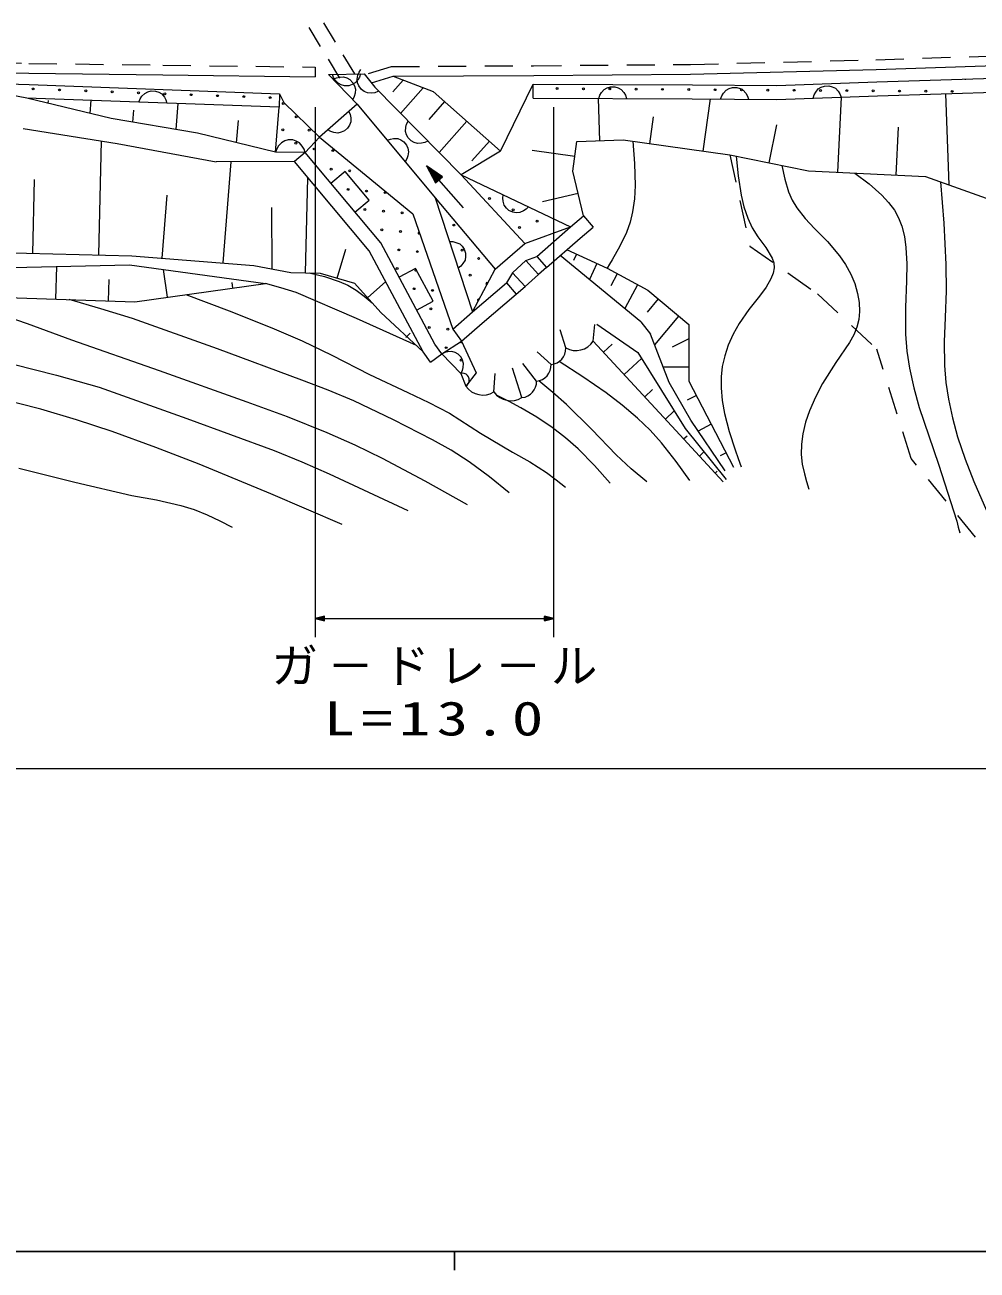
# Model space of a CAD drawing. Units: millimetres, scale not verified. Extents: x 40000 to 680000, y 20000 to 380000.
# Drawn here: x 244940 to 296061, y 204000 to 270856 of the extents above; entities that cross this region are included whole.
import ezdxf

# ---------------------------------------------------------------- set-up
doc = ezdxf.new("R2010")
doc.units = ezdxf.units.MM
doc.header["$LTSCALE"] = 1000
doc.linetypes.add('USER1', pattern=[2.5, 1.5, -1])
doc.linetypes.add('USER3', pattern=[2, 1.2, -0.8])
for name, color, linetype, lineweight in [('M-TTL-BAND', 7, 'Continuous', 25), ('S-BGD', 1, 'Continuous', 13), ('S-BGD-HTXT', 6, 'Continuous', 13)]:
    doc.layers.add(name, color=color, linetype=linetype, lineweight=lineweight)
doc.styles.add('ＭＳ ゴシック', font='')
doc.styles.get('ＭＳ ゴシック').set_extended_font_data('MS Gothic')

msp = doc.modelspace()

# ---------------------------------------------------------------- linework, layer by layer
at = {"layer": 'M-TTL-BAND'}
for p, q in [((40000, 205000), (579000, 205000)), ((268000, 205000), (268000, 204000))]:
    msp.add_line(p, q, dxfattribs=at)
at = {"layer": 'S-BGD', "linetype": 'USER3'}
for p, q in [((262649, 268224), (256432, 278460)), ((261855, 267990), (255748, 278044))]:
    msp.add_line(p, q, dxfattribs=at)
at = {"layer": 'S-BGD', "linetype": 'USER1'}
for p, q in [((290633, 268984), (305448, 269474)), ((235762, 268970), (245159, 268792)), ((245159, 268792), (252347, 268697)), ((280671, 268735), (290633, 268984)), ((252347, 268697), (260525, 268592)), ((263390, 268239), (264627, 268623)), ((264627, 268623), (272251, 268667)), ((272251, 268667), (280671, 268735)), ((282783, 263873), (283860, 258973)), ((283860, 258973), (287492, 256426)), ((287492, 256426), (290673, 253453)), ((292519, 247577), (290673, 253453)), ((295973, 243345), (292519, 247577))]:
    msp.add_line(p, q, dxfattribs=at)
at = {"layer": 'S-BGD'}
for p, q in [((290648, 268465), (305469, 268955)), ((235748, 268450), (245152, 268272)), ((245152, 268272), (252341, 268177)), ((252341, 268177), (260518, 268072)), ((261247, 268197), (263157, 268234)), ((261247, 268197), (262786, 266601)), ((261512, 268029), (261452, 268201)), ((262775, 267937), (262817, 268154)), ((262817, 268154), (262878, 268314)), ((262878, 268314), (262980, 268464)), ((262952, 268230), (262895, 268056)), ((263157, 268234), (263718, 267506)), ((263545, 267743), (264707, 268104)), ((264707, 268104), (272255, 268147)), ((264707, 268104), (266867, 267279)), ((272255, 268147), (280679, 268215)), ((280679, 268215), (290648, 268465)), ((290683, 267802), (305275, 268246)), ((240131, 267830), (245163, 267648)), ((245041, 266928), (240131, 267830)), ((245163, 267648), (258613, 267159)), ((261496, 267939), (261662, 268015)), ((261605, 267885), (261512, 268029)), ((261754, 267723), (261605, 267885)), ((261662, 268015), (261829, 268052)), ((261921, 267636), (261754, 267723)), ((261829, 268052), (262047, 268064)), ((262098, 267587), (261921, 267636)), ((262047, 268064), (262226, 268008)), ((262331, 267592), (262098, 267587)), ((262226, 268008), (262386, 267917)), ((262506, 267648), (262331, 267592)), ((262386, 267917), (262548, 267750)), ((262669, 267741), (262506, 267648)), ((262548, 267750), (262632, 267586)), ((262632, 267586), (262682, 267405)), ((262808, 267909), (262669, 267741)), ((262805, 267752), (262775, 267937)), ((262871, 267580), (262805, 267752)), ((262895, 268056), (262808, 267909)), ((263013, 267396), (262871, 267580)), ((263718, 267506), (268366, 262805)), ((265247, 267898), (264690, 267268)), ((266327, 267485), (265105, 266103)), ((270482, 264082), (272226, 267679)), ((272222, 266929), (272226, 267679)), ((272226, 267679), (280773, 267636)), ((276040, 267394), (276205, 267483)), ((276205, 267483), (276382, 267535)), ((276382, 267535), (276614, 267533)), ((276614, 267533), (276790, 267480)), ((276790, 267480), (276955, 267389)), ((280773, 267636), (285306, 267604)), ((282588, 267357), (282754, 267446)), ((282754, 267446), (282931, 267497)), ((282931, 267497), (283163, 267495)), ((283163, 267495), (283339, 267442)), ((283339, 267442), (283503, 267350)), ((285306, 267604), (290683, 267802)), ((287537, 267420), (287698, 267516)), ((287698, 267516), (287873, 267575)), ((287873, 267575), (288105, 267583)), ((288105, 267583), (288283, 267537)), ((288283, 267537), (288451, 267454)), ((288451, 267454), (288603, 267294)), ((290706, 267053), (305302, 267496)), ((258586, 266435), (245041, 266928)), ((249570, 265823), (245041, 266928)), ((246196, 266650), (246208, 266792)), ((248438, 266099), (248494, 266807)), ((251064, 266709), (251131, 266879)), ((251131, 266879), (251226, 267022)), ((251226, 267022), (251374, 267182)), ((251374, 267182), (251542, 267266)), ((251542, 267266), (251721, 267312)), ((251721, 267312), (251953, 267303)), ((251953, 267303), (252127, 267244)), ((252127, 267244), (252289, 267148)), ((252289, 267148), (252429, 266978)), ((252429, 266978), (252514, 266829)), ((252514, 266829), (252563, 266654)), ((258613, 267159), (258586, 266435)), ((258613, 267159), (258834, 266688)), ((262622, 267019), (262537, 266859)), ((262665, 267185), (262622, 267019)), ((262682, 267405), (262665, 267185)), ((263162, 267288), (263013, 267396)), ((263334, 267212), (263162, 267288)), ((263551, 267200), (263334, 267212)), ((263722, 267218), (263551, 267200)), ((263895, 267276), (263722, 267218)), ((266867, 267279), (270482, 264082)), ((272222, 266929), (280767, 266886)), ((275815, 264634), (275733, 266912)), ((275745, 266912), (275806, 267084)), ((275806, 267084), (275897, 267229)), ((275897, 267229), (276040, 267394)), ((276955, 267389), (277100, 267223)), ((277100, 267223), (277190, 267077)), ((277190, 267077), (277245, 266904)), ((280767, 266886), (285318, 266854)), ((281351, 264075), (281745, 266879)), ((282293, 266875), (282354, 267047)), ((282354, 267047), (282445, 267193)), ((282445, 267193), (282588, 267357)), ((283503, 267350), (283649, 267184)), ((283649, 267184), (283738, 267037)), ((283738, 267037), (283793, 266865)), ((285318, 266854), (290706, 267053)), ((287262, 266926), (287316, 267100)), ((287316, 267100), (287400, 267250)), ((287400, 267250), (287537, 267420)), ((288584, 262942), (288778, 266982)), ((288603, 267294), (288699, 267151)), ((288699, 267151), (288761, 266981)), ((294558, 262262), (294377, 267164)), ((250730, 265626), (250783, 266284)), ((253052, 265233), (253165, 266638)), ((258393, 264024), (258586, 266435)), ((258834, 266688), (260751, 264831)), ((262786, 266601), (260751, 264831)), ((262334, 266208), (262402, 266039)), ((262786, 266601), (266963, 261578)), ((267470, 266746), (266620, 265785)), ((254213, 265036), (249570, 265823)), ((256303, 264530), (256399, 265728)), ((262366, 265475), (262267, 265320)), ((262431, 265651), (262366, 265475)), ((262402, 266039), (262430, 265869)), ((262430, 265869), (262431, 265651)), ((265391, 265361), (265432, 265527)), ((265432, 265527), (265515, 265689)), ((268674, 265681), (267186, 263998)), ((278487, 264478), (278691, 265928)), ((284900, 263445), (285314, 265497)), ((244839, 265296), (249894, 264490)), ((258393, 264024), (254213, 265036)), ((259981, 264001), (260751, 264831)), ((260751, 264831), (265763, 260718)), ((261358, 265131), (261203, 265224)), ((261522, 265079), (261358, 265131)), ((261741, 265051), (261522, 265079)), ((261924, 265091), (261741, 265051)), ((262092, 265167), (261924, 265091)), ((262267, 265320), (262092, 265167)), ((264566, 264730), (264736, 264755)), ((264736, 264755), (264954, 264751)), ((265376, 265141), (265391, 265361)), ((265428, 264960), (265376, 265141)), ((265515, 264798), (265428, 264960)), ((265678, 264632), (265515, 264798)), ((291719, 262791), (291843, 265370)), ((248910, 258505), (249057, 264624)), ((249894, 264490), (255210, 263501)), ((258459, 264206), (258393, 264024)), ((258553, 264359), (258459, 264206)), ((258710, 264532), (258553, 264359)), ((258886, 264625), (258710, 264532)), ((259074, 264681), (258886, 264625)), ((259320, 264678), (259074, 264681)), ((259506, 264616), (259320, 264678)), ((259679, 264518), (259506, 264616)), ((259831, 264341), (259679, 264518)), ((259924, 264185), (259831, 264341)), ((259981, 264001), (259924, 264185)), ((264395, 264666), (264566, 264730)), ((264954, 264751), (265128, 264681)), ((265128, 264681), (265281, 264579)), ((265281, 264579), (265430, 264401)), ((265430, 264401), (265502, 264232)), ((265502, 264232), (265539, 264047)), ((265840, 264544), (265678, 264632)), ((266020, 264490), (265840, 264544)), ((266237, 264505), (266020, 264490)), ((266404, 264543), (266237, 264505)), ((266569, 264622), (266404, 264543)), ((269879, 264615), (268943, 263557)), ((274465, 263799), (272167, 264119)), ((274355, 263009), (274575, 264589)), ((274575, 264589), (277055, 264679)), ((277055, 264679), (282783, 263873)), ((277576, 264606), (277669, 263412)), ((259406, 263520), (255210, 263501)), ((255589, 258076), (256017, 263505)), ((259981, 264001), (258393, 264024)), ((259981, 264001), (259406, 263520)), ((263416, 258730), (259406, 263520)), ((264041, 259152), (259981, 264001)), ((265450, 263667), (265354, 263513)), ((265505, 263829), (265450, 263667)), ((265539, 264047), (265505, 263829)), ((270482, 264082), (268366, 262805)), ((282783, 263873), (287017, 263018)), ((283128, 263803), (283229, 262748)), ((262136, 262986), (261369, 262344)), ((263420, 261452), (262136, 262986)), ((268486, 261036), (266508, 263291)), ((266508, 263291), (266979, 262374)), ((267355, 262704), (266508, 263291)), ((266575, 263214), (267311, 262698)), ((266991, 262418), (266577, 263212)), ((266643, 263137), (267258, 262702)), ((266995, 262471), (266643, 263137)), ((266709, 263062), (267205, 262705)), ((266998, 262524), (266709, 263062)), ((266777, 262985), (267152, 262709)), ((267001, 262577), (266777, 262985)), ((266843, 262909), (267099, 262712)), ((267005, 262630), (266843, 262909)), ((267027, 262699), (266910, 262832)), ((266910, 262832), (267046, 262715)), ((267008, 262682), (266910, 262832)), ((268366, 262805), (274230, 260020)), ((268366, 262805), (271774, 259121)), ((274931, 260608), (274355, 263009)), ((277669, 263412), (277700, 262225)), ((283229, 262748), (283390, 261708)), ((285580, 263308), (285730, 262582)), ((287017, 263018), (293286, 262716)), ((289503, 262898), (290259, 262319)), ((245367, 258591), (245463, 262548)), ((260002, 257547), (260138, 262647)), ((266979, 262374), (267355, 262704)), ((267311, 262698), (266991, 262418)), ((267258, 262702), (266995, 262471)), ((267205, 262705), (266998, 262524)), ((267152, 262709), (267001, 262577)), ((267099, 262712), (267005, 262630)), ((267046, 262715), (267008, 262682)), ((277700, 262225), (277662, 261519)), ((285730, 262582), (285934, 261890)), ((290259, 262319), (290953, 261712)), ((293286, 262716), (298375, 260900)), ((294097, 262426), (294271, 260214)), ((252317, 258333), (252583, 261708)), ((262653, 260810), (263420, 261452)), ((266963, 261578), (268969, 255447)), ((266963, 261578), (270196, 257750)), ((270597, 261554), (270620, 261734)), ((270616, 261384), (270597, 261554)), ((274643, 261809), (272722, 261348)), ((277662, 261519), (277566, 260828)), ((283390, 261708), (283542, 261088)), ((285934, 261890), (286133, 261450)), ((286133, 261450), (286389, 261034)), ((290953, 261712), (291312, 261327)), ((258223, 257757), (258190, 261053)), ((270677, 261172), (270616, 261384)), ((270788, 261020), (270677, 261172)), ((270924, 260897), (270788, 261020)), ((271134, 260797), (270924, 260897)), ((271316, 260769), (271134, 260797)), ((271504, 260779), (271316, 260769)), ((271703, 260867), (271504, 260779)), ((271847, 260961), (271703, 260867)), ((271975, 261091), (271847, 260961)), ((277566, 260828), (277427, 260260)), ((283542, 261088), (283755, 260473)), ((286389, 261034), (286833, 260469)), ((291312, 261327), (291620, 260907)), ((291620, 260907), (291845, 260489)), ((265763, 260718), (267922, 254526)), ((274230, 260020), (274931, 260608)), ((274931, 260608), (275446, 259995)), ((277427, 260260), (277230, 259706)), ((283755, 260473), (283993, 259967)), ((286833, 260469), (287335, 259931)), ((291845, 260489), (292016, 260046)), ((294271, 260214), (294386, 257997)), ((271774, 259121), (274230, 260020)), ((272419, 258424), (274230, 260020)), ((272948, 257823), (274744, 259407)), ((274744, 259407), (275446, 259995)), ((277230, 259706), (276880, 258970)), ((283993, 259967), (284292, 259477)), ((284292, 259477), (284713, 258902)), ((287335, 259931), (288023, 259224)), ((292016, 260046), (292156, 259495)), ((292156, 259495), (292242, 258907)), ((261705, 257256), (262162, 258821)), ((266956, 253708), (264041, 259152)), ((267733, 259226), (267915, 259222)), ((267915, 259222), (268082, 259182)), ((268082, 259182), (268283, 259098)), ((268283, 259098), (268420, 258969)), ((268420, 258969), (268525, 258818)), ((268525, 258818), (268597, 258597)), ((270196, 257750), (271774, 259121)), ((274010, 258798), (276193, 257788)), ((276880, 258970), (276467, 258241)), ((284713, 258902), (285060, 258329)), ((288023, 259224), (288677, 258465)), ((292242, 258907), (292288, 258031)), ((243596, 258633), (250681, 258462)), ((250681, 258462), (257225, 257947)), ((266318, 253309), (263416, 258730)), ((268568, 258228), (268456, 258038)), ((268602, 258413), (268568, 258228)), ((268597, 258597), (268602, 258413)), ((271115, 257540), (271831, 258200)), ((271831, 258200), (272419, 258424)), ((272508, 257464), (271831, 258200)), ((272419, 258424), (272948, 257823)), ((278007, 254914), (273668, 258475)), ((274556, 258546), (274395, 258198)), ((276467, 258241), (276330, 258014)), ((285060, 258329), (285141, 258075)), ((285141, 258075), (285159, 257819)), ((288677, 258465), (289004, 257991)), ((240569, 257739), (250549, 257972)), ((246599, 256131), (246657, 257881)), ((250549, 257972), (257859, 256976)), ((252595, 256237), (252386, 257721)), ((257225, 257947), (259221, 257568)), ((259221, 257568), (260783, 257526)), ((260206, 257541), (261026, 257341)), ((260783, 257526), (262627, 256987)), ((265908, 257784), (265027, 257312)), ((266852, 256020), (265908, 257784)), ((268345, 257907), (268199, 257800)), ((268456, 258038), (268345, 257907)), ((268969, 255447), (270196, 257750)), ((271115, 257540), (270801, 257010)), ((271792, 256804), (271115, 257540)), ((271792, 256804), (272508, 257464)), ((272948, 257823), (272508, 257464)), ((275647, 258041), (275248, 257178)), ((276330, 258014), (276193, 257788)), ((276193, 257788), (278382, 256608)), ((276740, 257493), (276395, 256853)), ((285110, 257527), (284995, 257223)), ((285159, 257819), (285110, 257527)), ((289004, 257991), (289283, 257478)), ((289283, 257478), (289495, 256966)), ((292288, 258031), (292275, 257122)), ((294386, 257997), (294400, 256575)), ((249426, 256037), (249464, 257183)), ((250840, 255990), (257859, 256976)), ((256104, 256729), (256063, 257026)), ((258683, 256738), (257859, 256976)), ((259500, 256482), (258683, 256738)), ((261026, 257341), (261818, 257086)), ((261818, 257086), (262277, 256879)), ((262277, 256879), (262716, 256614)), ((264051, 255409), (262627, 256987)), ((263339, 256198), (264325, 257087)), ((268969, 255447), (270801, 257010)), ((270801, 257010), (271320, 256402)), ((271320, 256402), (271792, 256804)), ((277835, 256903), (277144, 255622)), ((284728, 256767), (284380, 256298)), ((284995, 257223), (284728, 256767)), ((289495, 256966), (289647, 256438)), ((292275, 257122), (292214, 255684)), ((239530, 256364), (250840, 255990)), ((249019, 255610), (247311, 256107)), ((253576, 256374), (255901, 255513)), ((262738, 255092), (259500, 256482)), ((262716, 256614), (263154, 256286)), ((263154, 256286), (263585, 255925)), ((269488, 254839), (271320, 256402)), ((278934, 256147), (278341, 255437)), ((278382, 256608), (280590, 254763)), ((284380, 256298), (283804, 255574)), ((289647, 256438), (289728, 255956)), ((294400, 256575), (294354, 255140)), ((245074, 254813), (242674, 255636)), ((250719, 255094), (249019, 255610)), ((255901, 255513), (258202, 254596)), ((266318, 253309), (264051, 255409)), ((265971, 255548), (266852, 256020)), ((267922, 254526), (268969, 255447)), ((283804, 255574), (283290, 254833)), ((289749, 255467), (289710, 255041)), ((289728, 255956), (289749, 255467)), ((292214, 255684), (292213, 254248)), ((247456, 253932), (245074, 254813)), ((255277, 253464), (250719, 255094)), ((265957, 253644), (262738, 255092)), ((268388, 253870), (269488, 254839)), ((275450, 253879), (275533, 254779)), ((275643, 254788), (277844, 253267)), ((278007, 254914), (278526, 254255)), ((280038, 255224), (278748, 253680)), ((280590, 254763), (280589, 251726)), ((283290, 254833), (282962, 254249)), ((289710, 255041), (289611, 254630)), ((294354, 255140), (294301, 253848)), ((258202, 254596), (259818, 253885)), ((265387, 254079), (265619, 254312)), ((267922, 254526), (268388, 253869)), ((273976, 253509), (273685, 254491)), ((279530, 251659), (278526, 254255)), ((282962, 254249), (282699, 253661)), ((289445, 254216), (289217, 253813)), ((289611, 254630), (289445, 254216)), ((292213, 254248), (292291, 253334)), ((252171, 252279), (247456, 253932)), ((259809, 251781), (255277, 253464)), ((259818, 253885), (261418, 253116)), ((267331, 253188), (266956, 253708)), ((267331, 253188), (268388, 253869)), ((268388, 253869), (269165, 252184)), ((279878, 249088), (275450, 253879)), ((276003, 253281), (276471, 253713)), ((280590, 254004), (279687, 253560)), ((282699, 253661), (282511, 253095)), ((289217, 253813), (288472, 252735)), ((294301, 253848), (294310, 252566)), ((261418, 253116), (263448, 252089)), ((266723, 252749), (266318, 253309)), ((266723, 252749), (267331, 253188)), ((267491, 253263), (267331, 253188)), ((268348, 252146), (267331, 253188)), ((267651, 253303), (267491, 253263)), ((267865, 253313), (267651, 253303)), ((268040, 253259), (267865, 253313)), ((268198, 253175), (268040, 253259)), ((268356, 253013), (268198, 253175)), ((268436, 252853), (268356, 253013)), ((268485, 252677), (268436, 252853)), ((273193, 252621), (272437, 253309)), ((274897, 251966), (273632, 252788)), ((277111, 252083), (278044, 252946)), ((277844, 253267), (280384, 249195)), ((282511, 253095), (282383, 252524)), ((288472, 252735), (287758, 251594)), ((292291, 253334), (292428, 252431)), ((244304, 252647), (246628, 252052)), ((246628, 252052), (248935, 251401)), ((256871, 250606), (252171, 252279)), ((263448, 252089), (265506, 251116)), ((268348, 252146), (268429, 252302)), ((268438, 252149), (268348, 252146)), ((268348, 252146), (268614, 251453)), ((268429, 252302), (268470, 252464)), ((268521, 252135), (268438, 252149)), ((268470, 252464), (268485, 252677)), ((268623, 252097), (268521, 252135)), ((269165, 252184), (268614, 251453)), ((268694, 252037), (268623, 252097)), ((270119, 251148), (270181, 252144)), ((271625, 250843), (271119, 252422)), ((272409, 251732), (271664, 252683)), ((280589, 252486), (279210, 252486)), ((282383, 252524), (282318, 251957)), ((292428, 252431), (292658, 251371)), ((294310, 252566), (294385, 251661)), ((248935, 251401), (253634, 249730)), ((261220, 251253), (259809, 251781)), ((268614, 251453), (268683, 251510)), ((268683, 251510), (268735, 251577)), ((268751, 251965), (268694, 252037)), ((268735, 251577), (268785, 251674)), ((268792, 251858), (268751, 251965)), ((268785, 251674), (268798, 251766)), ((268798, 251766), (268792, 251858)), ((273285, 251116), (272526, 251750)), ((276141, 251107), (274897, 251966)), ((280690, 249627), (279530, 251659)), ((280589, 251726), (282989, 247106)), ((282318, 251957), (282312, 251374)), ((287758, 251594), (287379, 250876)), ((294385, 251661), (294521, 250756)), ((245787, 250220), (243392, 250840)), ((262598, 250673), (261220, 251253)), ((265506, 251116), (266626, 250591)), ((270938, 250630), (270297, 250955)), ((274022, 250474), (273285, 251116)), ((277010, 250446), (276141, 251107)), ((278218, 250885), (278641, 251276)), ((280989, 250956), (280499, 250702)), ((282312, 251374), (282373, 250689)), ((287379, 250876), (287060, 250144)), ((292658, 251371), (292948, 250321)), ((294521, 250756), (294738, 249752)), ((247711, 249648), (245787, 250220)), ((259039, 249807), (256871, 250606)), ((264725, 249657), (262598, 250673)), ((266626, 250591), (267727, 250009)), ((271573, 250294), (270938, 250630)), ((272427, 249793), (271573, 250294)), ((275380, 249138), (274022, 250474)), ((277833, 249746), (277010, 250446)), ((279325, 249687), (279802, 250128)), ((282373, 250689), (282496, 249999)), ((287060, 250144), (286852, 249527)), ((292948, 250321), (293987, 247274)), ((249620, 249019), (247711, 249648)), ((253634, 249730), (258321, 248009)), ((261175, 248956), (259039, 249807)), ((266831, 248586), (264725, 249657)), ((267727, 250009), (269405, 248943)), ((273243, 249246), (272427, 249793)), ((278500, 249099), (277833, 249746)), ((282533, 246906), (280690, 249627)), ((281789, 249416), (281081, 249049)), ((282496, 249999), (282749, 249019)), ((286852, 249527), (286703, 248895)), ((294738, 249752), (295016, 248747)), ((251972, 248169), (249620, 249019)), ((262672, 248294), (261175, 248956)), ((269405, 248943), (271126, 247920)), ((273965, 248691), (273243, 249246)), ((276688, 247767), (275380, 249138)), ((279125, 248410), (278500, 249099)), ((282422, 246332), (279878, 249088)), ((280302, 248629), (280487, 248799)), ((280384, 249195), (282584, 246452)), ((282749, 249019), (283068, 248033)), ((286703, 248895), (286632, 248349)), ((295016, 248747), (295421, 247541)), ((254304, 247263), (251972, 248169)), ((264135, 247582), (262672, 248294)), ((267828, 248017), (266831, 248586)), ((274640, 248096), (273965, 248691)), ((275519, 247196), (274640, 248096)), ((279909, 247415), (279125, 248410)), ((286632, 248349), (286622, 247794)), ((258321, 248009), (259809, 247404)), ((259809, 247404), (261274, 246744)), ((266430, 246362), (264135, 247582)), ((268783, 247403), (267828, 248017)), ((269880, 246587), (268783, 247403)), ((271126, 247920), (272050, 247398)), ((272050, 247398), (272948, 246822)), ((277491, 247022), (276688, 247767)), ((280639, 246392), (279909, 247415)), ((281150, 247710), (281394, 247936)), ((282589, 247876), (282272, 247712)), ((283068, 248033), (283227, 247578)), ((283227, 247578), (283389, 247123)), ((286622, 247794), (286675, 247269)), ((295421, 247541), (295890, 246334)), ((244610, 247064), (247628, 246301)), ((258147, 245672), (254304, 247263)), ((261274, 246744), (263384, 245765)), ((272948, 246822), (273455, 246438)), ((276355, 246253), (275519, 247196)), ((278337, 246319), (277491, 247022)), ((281998, 246792), (282106, 246892)), ((286675, 247269), (286788, 246749)), ((286788, 246749), (286904, 246346)), ((293987, 247274), (294969, 244207)), ((247628, 246301), (250681, 245591)), ((268698, 245088), (266430, 246362)), ((270936, 245727), (269880, 246587)), ((273455, 246438), (273959, 246029)), ((286904, 246346), (287036, 245934)), ((295890, 246334), (296564, 244778)), ((250681, 245591), (252007, 245353)), ((261965, 244027), (258147, 245672)), ((263384, 245765), (265506, 244790)), ((252007, 245353), (253312, 245058)), ((253312, 245058), (254023, 244834)), ((254023, 244834), (254721, 244549)), ((254721, 244549), (255397, 244227)), ((255397, 244227), (256065, 243883)), ((294969, 244207), (295050, 243898)), ((295050, 243898), (295131, 243588))]:
    msp.add_line(p, q, dxfattribs=at)
for centre in [(245386, 267416), (273508, 267437), (274922, 267427), (276336, 267417), (277750, 267407), (279165, 267397), (280579, 267387), (281993, 267377), (246799, 267364), (248212, 267313), (249625, 267261), (251039, 267210), (252452, 267159), (253865, 267107), (255278, 267056), (256692, 267004), (258105, 266953), (283407, 267367), (284821, 267357), (286236, 267347), (287650, 267337), (289064, 267327), (290478, 267317), (291892, 267307), (293306, 267298), (294721, 267288), (258812, 266639), (259509, 265922), (258792, 265225), (260206, 265205), (259489, 264508), (260472, 264194), (261468, 264106), (261380, 263110), (262376, 263021), (262288, 262025), (263284, 261937), (264280, 261849), (269880, 261532), (263196, 260941), (264192, 260853), (265188, 260765), (271158, 260926), (267969, 260110), (272435, 260319), (264104, 259857), (265100, 259768), (271493, 259983), (265011, 258772), (268409, 258766), (266008, 258684), (269301, 258314), (264923, 257776), (265919, 257688), (268849, 257422), (265831, 256692), (266827, 256604), (266739, 255608), (266651, 254612), (267647, 254523), (267559, 253527), (268356, 252853)]:
    msp.add_circle(centre, 49.8, dxfattribs=at)
for centre, radius, start, end in [((295433, 267990), 49.8, 241.8259, 301.6531), ((266096, 259680), 49.8, 75.40955, 323.02651), ((269741, 256970), 49.8, 17.14147, 286.74029), ((269289, 256078), 49.8, 44.97117, 258.91058), ((268369, 253853), 49.8, 209.72848, 324.80211), ((273118, 253476), 859, 274.98975, 2.19531), ((274515, 254482), 1112, 241.00098, 327.1936), ((272334, 252588), 859, 274.98975, 2.19531), ((269532, 252117), 1133, 215.88721, 301.22021), ((271550, 251699), 859, 274.98975, 2.19531), ((271038, 251812), 1133, 215.88721, 301.22021)]:
    msp.add_arc(centre, radius, start, end, dxfattribs=at)
at = {"layer": 'S-BGD-HTXT'}
for p, q in [((260525, 268592), (260518, 268072)), ((260518, 266443), (260518, 237990)), ((273329, 237990), (273329, 266443)), ((261018, 239115), (260518, 238990)), ((260518, 238990), (273329, 238990)), ((260518, 238990), (261018, 238865)), ((260570, 238990), (261006, 239096)), ((261006, 238883), (260571, 238990)), ((260621, 238990), (260987, 239077)), ((260987, 238902), (260621, 238990)), ((260671, 238990), (260968, 239058)), ((260968, 238921), (260671, 238990)), ((260722, 238990), (260950, 239040)), ((260950, 238940), (260722, 238990)), ((260772, 238990), (260931, 239021)), ((260931, 238958), (260772, 238990)), ((260823, 238990), (260912, 239002)), ((260912, 238990), (260823, 238990)), ((260912, 238977), (260823, 238990)), ((260912, 239002), (260912, 238977)), ((260931, 239021), (260931, 238958)), ((260950, 239040), (260950, 238940)), ((260968, 239058), (260968, 238921)), ((260987, 239077), (260987, 238902)), ((261006, 239096), (261006, 238883)), ((261018, 238865), (261018, 239115)), ((273329, 238990), (272829, 239115)), ((272829, 239115), (272829, 238865)), ((272829, 238865), (273329, 238990)), ((272842, 238883), (272842, 239096)), ((272842, 239096), (273277, 238990)), ((273278, 238990), (272842, 238883)), ((272861, 238902), (272861, 239077)), ((272861, 239077), (273227, 238990)), ((273227, 238990), (272861, 238902)), ((272879, 238921), (272879, 239058)), ((272879, 239058), (273177, 238990)), ((273177, 238990), (272879, 238921)), ((272898, 238940), (272898, 239040)), ((272898, 239040), (273126, 238990)), ((273126, 238990), (272898, 238940)), ((272917, 238958), (272917, 239021)), ((272917, 239021), (273076, 238990)), ((273076, 238990), (272917, 238958)), ((272936, 238977), (272936, 239002)), ((272936, 239002), (273024, 238990)), ((272936, 238990), (273024, 238990)), ((273024, 238990), (272936, 238977)), ((193779, 230933), (574032, 230933))]:
    msp.add_line(p, q, dxfattribs=at)

# ---------------------------------------------------------------- texts
at = {"layer": 'S-BGD-HTXT', "char_height": 1833, "attachment_point": 7, "style": 'ＭＳ ゴシック'}
for s, insert in [('\\T1.2;ガ－ドレ－ル', (258174, 235423)), ('\\T1.2;\\W1.35;L=13.0', (260986, 232674))]:
    msp.add_mtext(s, dxfattribs=dict(at, insert=insert))

doc.saveas('drawing.dxf')
